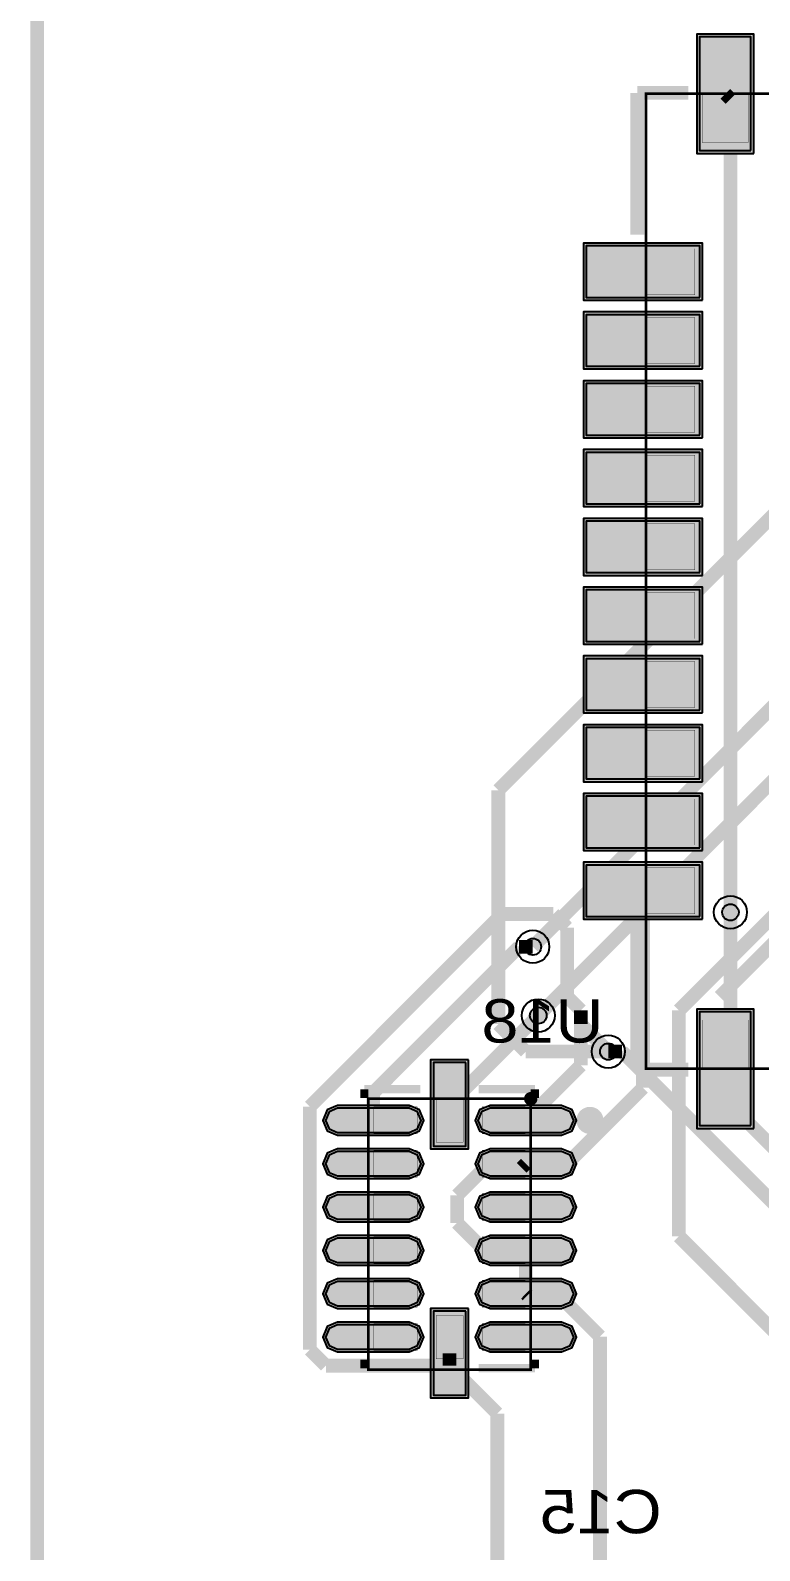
# Model space of a CAD drawing. Header units: millimetres. Extents: x -58 to -13, y -93 to 14.
# Drawn here: x -58.04 to -44.56, y -53.57 to -25.5 of the extents above; entities that cross this region are included whole.
import ezdxf
from ezdxf.enums import TextEntityAlignment as Align

# ---------------------------------------------------------------- set-up
doc = ezdxf.new("R2010")
doc.units = ezdxf.units.MM
doc.header["$MEASUREMENT"] = 0
for name, color, linetype, true_color in [('Board-Outline-Layer', 7, 'Continuous', 0xff00ff), ('Bottom-Layer', 7, 'Continuous', 0x0000ff), ('Component-Marking-Layer', 7, 'Continuous', 0x66ffcc), ('Component-Shape-Layer', 7, 'Continuous', 0x00cccc), ('Document-Layer', 7, 'Continuous', 0xffffff), ('Hole-Layer', 7, 'Continuous', 0x222222), ('Multi-Layer', 7, 'Continuous', 0xc0c0c0), ('Pin-Soldering-Layer', 7, 'Continuous', 0xcc9999), ('Top-Layer', 7, 'Continuous', 0xff0000), ('Top-Paste-Mask-Layer', 7, 'Continuous', 0x808080), ('Top-Silkscreen-Layer', 7, 'Continuous', 0xffcc00), ('Top-Solder-Mask-Layer', 7, 'Continuous', 0x800080)]:
    doc.layers.add(name, color=color, linetype=linetype, true_color=true_color)
doc.styles.get("Standard").update_dxf_attribs({"font": 'arial.ttf'})

msp = doc.modelspace()

# ---------------------------------------------------------------- hatches: boundary and pattern name
at = {"layer": 'Component-Marking-Layer'}
msp.add_hatch(color=256, dxfattribs=at).paths.add_polyline_path([(-48.852, -45.225, 1), (-48.732, -45.225, 1)])
msp.add_hatch(color=256, dxfattribs=at).paths.add_polyline_path([(-48.852, -45.225, 1), (-48.732, -45.225, 1)])
at = {"layer": 'Pin-Soldering-Layer'}
for points in [[(-45.622, -27.571), (-44.772, -27.571), (-44.772, -26.671), (-45.622, -26.671)], [(-45.622, -27.571), (-44.772, -27.571), (-44.772, -26.671), (-45.622, -26.671)], [(-45.762, -30.381), (-45.762, -29.531), (-46.662, -29.531), (-46.662, -30.381)], [(-45.762, -30.381), (-45.762, -29.531), (-46.662, -29.531), (-46.662, -30.381)], [(-45.762, -31.651), (-45.762, -30.801), (-46.662, -30.801), (-46.662, -31.651)], [(-45.762, -31.651), (-45.762, -30.801), (-46.662, -30.801), (-46.662, -31.651)], [(-45.762, -32.921), (-45.762, -32.071), (-46.662, -32.071), (-46.662, -32.921)], [(-45.762, -32.921), (-45.762, -32.071), (-46.662, -32.071), (-46.662, -32.921)], [(-45.762, -34.191), (-45.762, -33.341), (-46.662, -33.341), (-46.662, -34.191)], [(-45.762, -34.191), (-45.762, -33.341), (-46.662, -33.341), (-46.662, -34.191)], [(-45.762, -35.461), (-45.762, -34.611), (-46.662, -34.611), (-46.662, -35.461)], [(-45.762, -35.461), (-45.762, -34.611), (-46.662, -34.611), (-46.662, -35.461)], [(-45.762, -36.731), (-45.762, -35.881), (-46.662, -35.881), (-46.662, -36.731)], [(-45.762, -36.731), (-45.762, -35.881), (-46.662, -35.881), (-46.662, -36.731)], [(-45.762, -38.001), (-45.762, -37.151), (-46.662, -37.151), (-46.662, -38.001)], [(-45.762, -38.001), (-45.762, -37.151), (-46.662, -37.151), (-46.662, -38.001)], [(-45.762, -39.271), (-45.762, -38.421), (-46.662, -38.421), (-46.662, -39.271)], [(-45.762, -39.271), (-45.762, -38.421), (-46.662, -38.421), (-46.662, -39.271)], [(-45.762, -40.541), (-45.762, -39.691), (-46.662, -39.691), (-46.662, -40.541)], [(-45.762, -40.541), (-45.762, -39.691), (-46.662, -39.691), (-46.662, -40.541)], [(-45.762, -41.811), (-45.762, -40.961), (-46.662, -40.961), (-46.662, -41.811)], [(-45.762, -41.811), (-45.762, -40.961), (-46.662, -40.961), (-46.662, -41.811)], [(-44.772, -43.771), (-45.622, -43.771), (-45.622, -44.671), (-44.772, -44.671)], [(-44.772, -43.771), (-45.622, -43.771), (-45.622, -44.671), (-44.772, -44.671)], [(-51.692, -45.375), (-51.692, -45.875), (-50.892, -45.875), (-50.892, -45.375)], [(-51.692, -45.375), (-51.692, -45.875), (-50.892, -45.875), (-50.892, -45.375)], [(-50.542, -45.225), (-50.542, -46.025), (-50.042, -46.025), (-50.042, -45.225)], [(-50.542, -45.225), (-50.542, -46.025), (-50.042, -46.025), (-50.042, -45.225)], [(-49.692, -45.375), (-49.692, -45.875), (-48.892, -45.875), (-48.892, -45.375)], [(-49.692, -45.375), (-49.692, -45.875), (-48.892, -45.875), (-48.892, -45.375)], [(-51.692, -46.175), (-51.692, -46.675), (-50.892, -46.675), (-50.892, -46.175)], [(-51.692, -46.175), (-51.692, -46.675), (-50.892, -46.675), (-50.892, -46.175)], [(-49.692, -46.175), (-49.692, -46.675), (-48.892, -46.675), (-48.892, -46.175)], [(-49.692, -46.175), (-49.692, -46.675), (-48.892, -46.675), (-48.892, -46.175)], [(-51.692, -46.975), (-51.692, -47.475), (-50.892, -47.475), (-50.892, -46.975)], [(-51.692, -46.975), (-51.692, -47.475), (-50.892, -47.475), (-50.892, -46.975)], [(-49.692, -46.975), (-49.692, -47.475), (-48.892, -47.475), (-48.892, -46.975)], [(-49.692, -46.975), (-49.692, -47.475), (-48.892, -47.475), (-48.892, -46.975)], [(-51.692, -47.775), (-51.692, -48.275), (-50.892, -48.275), (-50.892, -47.775)], [(-51.692, -47.775), (-51.692, -48.275), (-50.892, -48.275), (-50.892, -47.775)], [(-49.692, -47.775), (-49.692, -48.275), (-48.892, -48.275), (-48.892, -47.775)], [(-49.692, -47.775), (-49.692, -48.275), (-48.892, -48.275), (-48.892, -47.775)], [(-51.692, -48.575), (-51.692, -49.075), (-50.892, -49.075), (-50.892, -48.575)], [(-51.692, -48.575), (-51.692, -49.075), (-50.892, -49.075), (-50.892, -48.575)], [(-49.692, -48.575), (-49.692, -49.075), (-48.892, -49.075), (-48.892, -48.575)], [(-49.692, -48.575), (-49.692, -49.075), (-48.892, -49.075), (-48.892, -48.575)], [(-51.692, -49.375), (-51.692, -49.875), (-50.892, -49.875), (-50.892, -49.375)], [(-51.692, -49.375), (-51.692, -49.875), (-50.892, -49.875), (-50.892, -49.375)], [(-50.542, -49.225), (-50.542, -50.025), (-50.042, -50.025), (-50.042, -49.225)], [(-50.542, -49.225), (-50.542, -50.025), (-50.042, -50.025), (-50.042, -49.225)], [(-49.692, -49.375), (-49.692, -49.875), (-48.892, -49.875), (-48.892, -49.375)], [(-49.692, -49.375), (-49.692, -49.875), (-48.892, -49.875), (-48.892, -49.375)]]:
    msp.add_hatch(color=256, dxfattribs=at).paths.add_polyline_path(points)
at = {"layer": 'Top-Layer'}
for points in [[(-44.722, -27.721), (-44.722, -25.621), (-45.673, -25.621), (-45.673, -27.721)], [(-45.667, -30.431), (-45.667, -29.481), (-47.767, -29.481), (-47.767, -30.431)], [(-45.667, -31.701), (-45.667, -30.751), (-47.767, -30.751), (-47.767, -31.701)], [(-45.667, -32.971), (-45.667, -32.021), (-47.767, -32.021), (-47.767, -32.971)], [(-45.667, -34.241), (-45.667, -33.291), (-47.767, -33.291), (-47.767, -34.241)], [(-45.667, -35.511), (-45.667, -34.561), (-47.767, -34.561), (-47.767, -35.511)], [(-45.668, -36.781), (-45.668, -35.831), (-47.768, -35.831), (-47.768, -36.781)], [(-45.668, -38.051), (-45.668, -37.101), (-47.768, -37.101), (-47.768, -38.051)], [(-45.668, -39.321), (-45.668, -38.371), (-47.768, -38.371), (-47.768, -39.321)], [(-45.668, -40.591), (-45.668, -39.641), (-47.768, -39.641), (-47.768, -40.591)], [(-45.668, -41.861), (-45.668, -40.911), (-47.768, -40.911), (-47.768, -41.861)], [(-44.722, -45.721), (-44.722, -43.621), (-45.673, -43.621), (-45.673, -45.721)], [(-49.992, -44.555), (-50.592, -44.555), (-50.592, -46.1), (-49.992, -46.1)], [(-51.041, -45.849), (-50.883, -45.783), (-50.817, -45.625), (-50.883, -45.467), (-51.041, -45.401), (-52.362, -45.401), (-52.52, -45.467), (-52.586, -45.625), (-52.52, -45.783), (-52.362, -45.849)], [(-48.222, -45.849), (-48.064, -45.783), (-47.998, -45.625), (-48.064, -45.467), (-48.222, -45.401), (-49.543, -45.401), (-49.702, -45.467), (-49.767, -45.625), (-49.702, -45.783), (-49.543, -45.849)], [(-51.041, -46.649), (-50.883, -46.584), (-50.817, -46.425), (-50.883, -46.267), (-51.041, -46.201), (-52.362, -46.201), (-52.52, -46.267), (-52.586, -46.425), (-52.52, -46.584), (-52.362, -46.649)], [(-48.222, -46.649), (-48.064, -46.584), (-47.998, -46.425), (-48.064, -46.267), (-48.222, -46.201), (-49.543, -46.201), (-49.702, -46.267), (-49.767, -46.425), (-49.702, -46.584), (-49.543, -46.649)], [(-51.041, -47.449), (-50.883, -47.383), (-50.817, -47.225), (-50.883, -47.067), (-51.041, -47.001), (-52.362, -47.001), (-52.52, -47.067), (-52.586, -47.225), (-52.52, -47.383), (-52.362, -47.449)], [(-48.222, -47.449), (-48.064, -47.383), (-47.998, -47.225), (-48.064, -47.067), (-48.222, -47.001), (-49.543, -47.001), (-49.702, -47.067), (-49.767, -47.225), (-49.702, -47.383), (-49.543, -47.449)], [(-51.041, -48.249), (-50.883, -48.184), (-50.817, -48.025), (-50.883, -47.867), (-51.041, -47.801), (-52.362, -47.801), (-52.52, -47.867), (-52.586, -48.025), (-52.52, -48.184), (-52.362, -48.249)], [(-48.222, -48.249), (-48.064, -48.184), (-47.998, -48.025), (-48.064, -47.867), (-48.222, -47.801), (-49.543, -47.801), (-49.702, -47.867), (-49.767, -48.025), (-49.702, -48.184), (-49.543, -48.249)], [(-51.041, -49.049), (-50.883, -48.983), (-50.817, -48.825), (-50.883, -48.667), (-51.041, -48.601), (-52.362, -48.601), (-52.52, -48.667), (-52.586, -48.825), (-52.52, -48.983), (-52.362, -49.049)], [(-48.222, -49.049), (-48.064, -48.983), (-47.998, -48.825), (-48.064, -48.667), (-48.222, -48.601), (-49.543, -48.601), (-49.702, -48.667), (-49.767, -48.825), (-49.702, -48.983), (-49.543, -49.049)], [(-49.992, -49.15), (-50.592, -49.15), (-50.592, -50.695), (-49.992, -50.695)], [(-51.041, -49.849), (-50.883, -49.783), (-50.817, -49.625), (-50.883, -49.467), (-51.041, -49.401), (-52.362, -49.401), (-52.52, -49.467), (-52.586, -49.625), (-52.52, -49.783), (-52.362, -49.849)], [(-48.222, -49.849), (-48.064, -49.783), (-47.998, -49.625), (-48.064, -49.467), (-48.222, -49.401), (-49.543, -49.401), (-49.702, -49.467), (-49.767, -49.625), (-49.702, -49.783), (-49.543, -49.849)]]:
    msp.add_hatch(color=256, dxfattribs=at).paths.add_polyline_path(points)
at = {"layer": 'Top-Paste-Mask-Layer'}
for points in [[(-44.722, -27.721), (-44.722, -25.621), (-45.673, -25.621), (-45.673, -27.721)], [(-45.667, -30.431), (-45.667, -29.481), (-47.767, -29.481), (-47.767, -30.431)], [(-45.667, -31.701), (-45.667, -30.751), (-47.767, -30.751), (-47.767, -31.701)], [(-45.667, -32.971), (-45.667, -32.021), (-47.767, -32.021), (-47.767, -32.971)], [(-45.667, -34.241), (-45.667, -33.291), (-47.767, -33.291), (-47.767, -34.241)], [(-45.667, -35.511), (-45.667, -34.561), (-47.767, -34.561), (-47.767, -35.511)], [(-45.668, -36.781), (-45.668, -35.831), (-47.768, -35.831), (-47.768, -36.781)], [(-45.668, -38.051), (-45.668, -37.101), (-47.768, -37.101), (-47.768, -38.051)], [(-45.668, -39.321), (-45.668, -38.371), (-47.768, -38.371), (-47.768, -39.321)], [(-45.668, -40.591), (-45.668, -39.641), (-47.768, -39.641), (-47.768, -40.591)], [(-45.668, -41.861), (-45.668, -40.911), (-47.768, -40.911), (-47.768, -41.861)], [(-44.722, -45.721), (-44.722, -43.621), (-45.673, -43.621), (-45.673, -45.721)], [(-49.992, -44.555), (-50.592, -44.555), (-50.592, -46.1), (-49.992, -46.1)], [(-51.041, -45.849), (-50.883, -45.783), (-50.817, -45.625), (-50.883, -45.467), (-51.041, -45.401), (-52.362, -45.401), (-52.52, -45.467), (-52.586, -45.625), (-52.52, -45.783), (-52.362, -45.849)], [(-48.222, -45.849), (-48.064, -45.783), (-47.998, -45.625), (-48.064, -45.467), (-48.222, -45.401), (-49.543, -45.401), (-49.702, -45.467), (-49.767, -45.625), (-49.702, -45.783), (-49.543, -45.849)], [(-51.041, -46.649), (-50.883, -46.584), (-50.817, -46.425), (-50.883, -46.267), (-51.041, -46.201), (-52.362, -46.201), (-52.52, -46.267), (-52.586, -46.425), (-52.52, -46.584), (-52.362, -46.649)], [(-48.222, -46.649), (-48.064, -46.584), (-47.998, -46.425), (-48.064, -46.267), (-48.222, -46.201), (-49.543, -46.201), (-49.702, -46.267), (-49.767, -46.425), (-49.702, -46.584), (-49.543, -46.649)], [(-51.041, -47.449), (-50.883, -47.383), (-50.817, -47.225), (-50.883, -47.067), (-51.041, -47.001), (-52.362, -47.001), (-52.52, -47.067), (-52.586, -47.225), (-52.52, -47.383), (-52.362, -47.449)], [(-48.222, -47.449), (-48.064, -47.383), (-47.998, -47.225), (-48.064, -47.067), (-48.222, -47.001), (-49.543, -47.001), (-49.702, -47.067), (-49.767, -47.225), (-49.702, -47.383), (-49.543, -47.449)], [(-51.041, -48.249), (-50.883, -48.184), (-50.817, -48.025), (-50.883, -47.867), (-51.041, -47.801), (-52.362, -47.801), (-52.52, -47.867), (-52.586, -48.025), (-52.52, -48.184), (-52.362, -48.249)], [(-48.222, -48.249), (-48.064, -48.184), (-47.998, -48.025), (-48.064, -47.867), (-48.222, -47.801), (-49.543, -47.801), (-49.702, -47.867), (-49.767, -48.025), (-49.702, -48.184), (-49.543, -48.249)], [(-51.041, -49.049), (-50.883, -48.983), (-50.817, -48.825), (-50.883, -48.667), (-51.041, -48.601), (-52.362, -48.601), (-52.52, -48.667), (-52.586, -48.825), (-52.52, -48.983), (-52.362, -49.049)], [(-48.222, -49.049), (-48.064, -48.983), (-47.998, -48.825), (-48.064, -48.667), (-48.222, -48.601), (-49.543, -48.601), (-49.702, -48.667), (-49.767, -48.825), (-49.702, -48.983), (-49.543, -49.049)], [(-49.992, -49.15), (-50.592, -49.15), (-50.592, -50.695), (-49.992, -50.695)], [(-51.041, -49.849), (-50.883, -49.783), (-50.817, -49.625), (-50.883, -49.467), (-51.041, -49.401), (-52.362, -49.401), (-52.52, -49.467), (-52.586, -49.625), (-52.52, -49.783), (-52.362, -49.849)], [(-48.222, -49.849), (-48.064, -49.783), (-47.998, -49.625), (-48.064, -49.467), (-48.222, -49.401), (-49.543, -49.401), (-49.702, -49.467), (-49.767, -49.625), (-49.702, -49.783), (-49.543, -49.849)]]:
    msp.add_hatch(color=256, dxfattribs=at).paths.add_polyline_path(points)
at = {"layer": 'Top-Solder-Mask-Layer'}
for points in [[(-44.672, -27.772), (-44.672, -25.57), (-45.723, -25.57), (-45.723, -27.772)], [(-45.617, -30.482), (-45.617, -29.43), (-47.818, -29.43), (-47.818, -30.482)], [(-45.617, -31.752), (-45.617, -30.7), (-47.818, -30.7), (-47.818, -31.752)], [(-45.617, -33.022), (-45.617, -31.97), (-47.818, -31.97), (-47.818, -33.022)], [(-45.617, -34.292), (-45.617, -33.24), (-47.818, -33.24), (-47.818, -34.292)], [(-45.617, -35.562), (-45.617, -34.51), (-47.818, -34.51), (-47.818, -35.562)], [(-45.617, -36.832), (-45.617, -35.78), (-47.818, -35.78), (-47.818, -36.832)], [(-45.617, -38.102), (-45.617, -37.05), (-47.818, -37.05), (-47.818, -38.102)], [(-45.617, -39.372), (-45.617, -38.32), (-47.818, -38.32), (-47.818, -39.372)], [(-45.617, -40.642), (-45.617, -39.59), (-47.818, -39.59), (-47.818, -40.642)], [(-45.617, -41.912), (-45.617, -40.86), (-47.818, -40.86), (-47.818, -41.912)], [(-44.672, -45.772), (-44.672, -43.57), (-45.723, -43.57), (-45.723, -45.772)], [(-49.941, -44.504), (-50.643, -44.504), (-50.643, -46.151), (-49.941, -46.151)], [(-51.041, -45.9), (-50.847, -45.819), (-50.766, -45.625), (-50.847, -45.431), (-51.041, -45.35), (-52.362, -45.35), (-52.556, -45.431), (-52.637, -45.625), (-52.556, -45.819), (-52.362, -45.9)], [(-48.222, -45.9), (-48.028, -45.819), (-47.947, -45.625), (-48.028, -45.431), (-48.222, -45.35), (-49.543, -45.35), (-49.737, -45.431), (-49.818, -45.625), (-49.737, -45.819), (-49.543, -45.9)], [(-51.041, -46.7), (-50.847, -46.62), (-50.766, -46.425), (-50.847, -46.231), (-51.041, -46.15), (-52.362, -46.15), (-52.556, -46.231), (-52.637, -46.425), (-52.556, -46.62), (-52.362, -46.7)], [(-48.222, -46.7), (-48.028, -46.62), (-47.947, -46.425), (-48.028, -46.231), (-48.222, -46.15), (-49.543, -46.15), (-49.737, -46.231), (-49.818, -46.425), (-49.737, -46.62), (-49.543, -46.7)], [(-51.041, -47.5), (-50.847, -47.419), (-50.766, -47.225), (-50.847, -47.031), (-51.041, -46.95), (-52.362, -46.95), (-52.556, -47.031), (-52.637, -47.225), (-52.556, -47.419), (-52.362, -47.5)], [(-48.222, -47.5), (-48.028, -47.419), (-47.947, -47.225), (-48.028, -47.031), (-48.222, -46.95), (-49.543, -46.95), (-49.737, -47.031), (-49.818, -47.225), (-49.737, -47.419), (-49.543, -47.5)], [(-51.041, -48.3), (-50.847, -48.219), (-50.766, -48.025), (-50.847, -47.831), (-51.041, -47.75), (-52.362, -47.75), (-52.556, -47.831), (-52.637, -48.025), (-52.556, -48.219), (-52.362, -48.3)], [(-48.222, -48.3), (-48.028, -48.219), (-47.947, -48.025), (-48.028, -47.831), (-48.222, -47.75), (-49.543, -47.75), (-49.737, -47.831), (-49.818, -48.025), (-49.737, -48.219), (-49.543, -48.3)], [(-51.041, -49.1), (-50.847, -49.019), (-50.766, -48.825), (-50.847, -48.631), (-51.041, -48.55), (-52.362, -48.55), (-52.556, -48.631), (-52.637, -48.825), (-52.556, -49.019), (-52.362, -49.1)], [(-48.222, -49.1), (-48.028, -49.019), (-47.947, -48.825), (-48.028, -48.631), (-48.222, -48.55), (-49.543, -48.55), (-49.737, -48.631), (-49.818, -48.825), (-49.737, -49.019), (-49.543, -49.1)], [(-49.941, -49.099), (-50.643, -49.099), (-50.643, -50.746), (-49.941, -50.746)], [(-51.041, -49.9), (-50.847, -49.819), (-50.766, -49.625), (-50.847, -49.431), (-51.041, -49.35), (-52.362, -49.35), (-52.556, -49.431), (-52.637, -49.625), (-52.556, -49.819), (-52.362, -49.9)], [(-48.222, -49.9), (-48.028, -49.819), (-47.947, -49.625), (-48.028, -49.431), (-48.222, -49.35), (-49.543, -49.35), (-49.737, -49.431), (-49.818, -49.625), (-49.737, -49.819), (-49.543, -49.9)]]:
    msp.add_hatch(color=256, dxfattribs=at).paths.add_polyline_path(points)

# ---------------------------------------------------------------- linework, layer by layer
at = {"layer": 'Board-Outline-Layer', "const_width": 0.254}
msp.add_lwpolyline([(-12.954, -92.837), (-12.954, 14.224), (-57.912, 14.224), (-57.912, -92.837)], close=True, dxfattribs=at)
at = {"layer": 'Bottom-Layer', "const_width": 0.254}
for points in [[(-49.391, -39.529), (-35.167, -25.305)], [(-42.403, -36.069), (-48.754, -42.419)], [(-43.827, -38.863), (-48.653, -43.689)], [(-49.391, -43.847), (-49.391, -39.529)], [(-45.101, -45.339), (-45.101, -41.783)], [(-48.883, -44.355), (-49.391, -43.847)], [(-47.359, -44.355), (-48.883, -44.355)], [(-47.359, -44.355), (-47.105, -44.355)], [(-47.105, -44.355), (-43.897, -47.562)], [(-31.131, -59.309), (-45.101, -45.339)]]:
    msp.add_lwpolyline(points, dxfattribs=at)
at = {"layer": 'Component-Marking-Layer', "const_width": 0.129}
msp.add_lwpolyline([(-48.732, -45.225, -1), (-48.852, -45.225), (-48.852, -45.225, -1), (-48.732, -45.225)], format="xyb", dxfattribs=at)
msp.add_lwpolyline([(-48.732, -45.225, -1), (-48.852, -45.225), (-48.852, -45.225, -1), (-48.732, -45.225)], format="xyb", dxfattribs=at)
at = {"layer": 'Component-Shape-Layer', "const_width": 0.0508}
for points in [[(-21.162, -44.671), (-21.162, -26.671), (-46.662, -26.671), (-46.662, -44.671)], [(-21.162, -44.671), (-21.162, -26.671), (-46.662, -26.671), (-46.662, -44.671)], [(-48.792, -45.225), (-51.792, -45.225), (-51.792, -50.225), (-48.792, -50.225)], [(-48.792, -45.225), (-51.792, -45.225), (-51.792, -50.225), (-48.792, -50.225)]]:
    msp.add_lwpolyline(points, close=True, dxfattribs=at)
at = {"layer": 'Document-Layer', "const_width": 0.25}
msp.add_lwpolyline([(-48.367, -45.625, -1), (-48.617, -45.625), (-48.617, -45.625, -1), (-48.367, -45.625)], format="xyb", dxfattribs=at)
msp.add_lwpolyline([(-48.367, -45.625, -1), (-48.617, -45.625), (-48.617, -45.625, -1), (-48.367, -45.625)], format="xyb", dxfattribs=at)
at = {"layer": 'Hole-Layer'}
for points in [[(-44.949, -41.783, -1), (-45.254, -41.783, -1)], [(-48.601, -42.419, -1), (-48.906, -42.419, -1)], [(-48.501, -43.689, -1), (-48.806, -43.689, -1)], [(-47.206, -44.355, -1), (-47.511, -44.355, -1)]]:
    msp.add_lwpolyline(points, format="xyb", close=True, dxfattribs=at)
at = {"layer": 'Multi-Layer'}
for points in [[(-44.796, -41.783, -1), (-45.406, -41.783, -1)], [(-48.449, -42.419, -1), (-49.059, -42.419, -1)], [(-48.348, -43.689, -1), (-48.958, -43.689, -1)], [(-47.054, -44.355, -1), (-47.664, -44.355, -1)]]:
    msp.add_lwpolyline(points, format="xyb", close=True, dxfattribs=at)
at = {"layer": 'Pin-Soldering-Layer', "const_width": 0.00508}
for points in [[(-45.622, -27.571), (-44.772, -27.571), (-44.772, -26.671), (-45.622, -26.671)], [(-45.622, -27.571), (-44.772, -27.571), (-44.772, -26.671), (-45.622, -26.671)], [(-45.762, -30.381), (-45.762, -29.531), (-46.662, -29.531), (-46.662, -30.381)], [(-45.762, -30.381), (-45.762, -29.531), (-46.662, -29.531), (-46.662, -30.381)], [(-45.762, -31.651), (-45.762, -30.801), (-46.662, -30.801), (-46.662, -31.651)], [(-45.762, -31.651), (-45.762, -30.801), (-46.662, -30.801), (-46.662, -31.651)], [(-45.762, -32.921), (-45.762, -32.071), (-46.662, -32.071), (-46.662, -32.921)], [(-45.762, -32.921), (-45.762, -32.071), (-46.662, -32.071), (-46.662, -32.921)], [(-45.762, -34.191), (-45.762, -33.341), (-46.662, -33.341), (-46.662, -34.191)], [(-45.762, -34.191), (-45.762, -33.341), (-46.662, -33.341), (-46.662, -34.191)], [(-45.762, -35.461), (-45.762, -34.611), (-46.662, -34.611), (-46.662, -35.461)], [(-45.762, -35.461), (-45.762, -34.611), (-46.662, -34.611), (-46.662, -35.461)], [(-45.762, -36.731), (-45.762, -35.881), (-46.662, -35.881), (-46.662, -36.731)], [(-45.762, -36.731), (-45.762, -35.881), (-46.662, -35.881), (-46.662, -36.731)], [(-45.762, -38.001), (-45.762, -37.151), (-46.662, -37.151), (-46.662, -38.001)], [(-45.762, -38.001), (-45.762, -37.151), (-46.662, -37.151), (-46.662, -38.001)], [(-45.762, -39.271), (-45.762, -38.421), (-46.662, -38.421), (-46.662, -39.271)], [(-45.762, -39.271), (-45.762, -38.421), (-46.662, -38.421), (-46.662, -39.271)], [(-45.762, -40.541), (-45.762, -39.691), (-46.662, -39.691), (-46.662, -40.541)], [(-45.762, -40.541), (-45.762, -39.691), (-46.662, -39.691), (-46.662, -40.541)], [(-45.762, -41.811), (-45.762, -40.961), (-46.662, -40.961), (-46.662, -41.811)], [(-45.762, -41.811), (-45.762, -40.961), (-46.662, -40.961), (-46.662, -41.811)], [(-44.772, -43.771), (-45.622, -43.771), (-45.622, -44.671), (-44.772, -44.671)], [(-44.772, -43.771), (-45.622, -43.771), (-45.622, -44.671), (-44.772, -44.671)], [(-51.692, -45.375), (-51.692, -45.875), (-50.892, -45.875), (-50.892, -45.375)], [(-51.692, -45.375), (-51.692, -45.875), (-50.892, -45.875), (-50.892, -45.375)], [(-50.542, -45.225), (-50.542, -46.025), (-50.042, -46.025), (-50.042, -45.225)], [(-50.542, -45.225), (-50.542, -46.025), (-50.042, -46.025), (-50.042, -45.225)], [(-49.692, -45.375), (-49.692, -45.875), (-48.892, -45.875), (-48.892, -45.375)], [(-49.692, -45.375), (-49.692, -45.875), (-48.892, -45.875), (-48.892, -45.375)], [(-51.692, -46.175), (-51.692, -46.675), (-50.892, -46.675), (-50.892, -46.175)], [(-51.692, -46.175), (-51.692, -46.675), (-50.892, -46.675), (-50.892, -46.175)], [(-49.692, -46.175), (-49.692, -46.675), (-48.892, -46.675), (-48.892, -46.175)], [(-49.692, -46.175), (-49.692, -46.675), (-48.892, -46.675), (-48.892, -46.175)], [(-51.692, -46.975), (-51.692, -47.475), (-50.892, -47.475), (-50.892, -46.975)], [(-51.692, -46.975), (-51.692, -47.475), (-50.892, -47.475), (-50.892, -46.975)], [(-49.692, -46.975), (-49.692, -47.475), (-48.892, -47.475), (-48.892, -46.975)], [(-49.692, -46.975), (-49.692, -47.475), (-48.892, -47.475), (-48.892, -46.975)], [(-51.692, -47.775), (-51.692, -48.275), (-50.892, -48.275), (-50.892, -47.775)], [(-51.692, -47.775), (-51.692, -48.275), (-50.892, -48.275), (-50.892, -47.775)], [(-49.692, -47.775), (-49.692, -48.275), (-48.892, -48.275), (-48.892, -47.775)], [(-49.692, -47.775), (-49.692, -48.275), (-48.892, -48.275), (-48.892, -47.775)], [(-51.692, -48.575), (-51.692, -49.075), (-50.892, -49.075), (-50.892, -48.575)], [(-51.692, -48.575), (-51.692, -49.075), (-50.892, -49.075), (-50.892, -48.575)], [(-49.692, -48.575), (-49.692, -49.075), (-48.892, -49.075), (-48.892, -48.575)], [(-49.692, -48.575), (-49.692, -49.075), (-48.892, -49.075), (-48.892, -48.575)], [(-51.692, -49.375), (-51.692, -49.875), (-50.892, -49.875), (-50.892, -49.375)], [(-51.692, -49.375), (-51.692, -49.875), (-50.892, -49.875), (-50.892, -49.375)], [(-50.542, -49.225), (-50.542, -50.025), (-50.042, -50.025), (-50.042, -49.225)], [(-50.542, -49.225), (-50.542, -50.025), (-50.042, -50.025), (-50.042, -49.225)], [(-49.692, -49.375), (-49.692, -49.875), (-48.892, -49.875), (-48.892, -49.375)], [(-49.692, -49.375), (-49.692, -49.875), (-48.892, -49.875), (-48.892, -49.375)]]:
    msp.add_lwpolyline(points, close=True, dxfattribs=at)
at = {"layer": 'Top-Layer'}
for points in [[(-44.722, -27.721), (-44.722, -25.621), (-45.673, -25.621), (-45.673, -27.721)], [(-45.667, -30.431), (-45.667, -29.481), (-47.767, -29.481), (-47.767, -30.431)], [(-45.667, -31.701), (-45.667, -30.751), (-47.767, -30.751), (-47.767, -31.701)], [(-45.667, -32.971), (-45.667, -32.021), (-47.767, -32.021), (-47.767, -32.971)], [(-45.667, -34.241), (-45.667, -33.291), (-47.767, -33.291), (-47.767, -34.241)], [(-45.667, -35.511), (-45.667, -34.561), (-47.767, -34.561), (-47.767, -35.511)], [(-45.668, -36.781), (-45.668, -35.831), (-47.768, -35.831), (-47.768, -36.781)], [(-45.668, -38.051), (-45.668, -37.101), (-47.768, -37.101), (-47.768, -38.051)], [(-45.668, -39.321), (-45.668, -38.371), (-47.768, -38.371), (-47.768, -39.321)], [(-45.668, -40.591), (-45.668, -39.641), (-47.768, -39.641), (-47.768, -40.591)], [(-45.668, -41.861), (-45.668, -40.911), (-47.768, -40.911), (-47.768, -41.861)], [(-44.722, -45.721), (-44.722, -43.621), (-45.673, -43.621), (-45.673, -45.721)], [(-49.992, -44.555), (-50.592, -44.555), (-50.592, -46.1), (-49.992, -46.1)], [(-51.041, -45.849), (-50.883, -45.783), (-50.817, -45.625), (-50.883, -45.467), (-51.041, -45.401), (-52.362, -45.401), (-52.52, -45.467), (-52.586, -45.625), (-52.52, -45.783), (-52.362, -45.849)], [(-48.222, -45.849), (-48.064, -45.783), (-47.998, -45.625), (-48.064, -45.467), (-48.222, -45.401), (-49.543, -45.401), (-49.702, -45.467), (-49.767, -45.625), (-49.702, -45.783), (-49.543, -45.849)], [(-51.041, -46.649), (-50.883, -46.584), (-50.817, -46.425), (-50.883, -46.267), (-51.041, -46.201), (-52.362, -46.201), (-52.52, -46.267), (-52.586, -46.425), (-52.52, -46.584), (-52.362, -46.649)], [(-48.222, -46.649), (-48.064, -46.584), (-47.998, -46.425), (-48.064, -46.267), (-48.222, -46.201), (-49.543, -46.201), (-49.702, -46.267), (-49.767, -46.425), (-49.702, -46.584), (-49.543, -46.649)], [(-51.041, -47.449), (-50.883, -47.383), (-50.817, -47.225), (-50.883, -47.067), (-51.041, -47.001), (-52.362, -47.001), (-52.52, -47.067), (-52.586, -47.225), (-52.52, -47.383), (-52.362, -47.449)], [(-48.222, -47.449), (-48.064, -47.383), (-47.998, -47.225), (-48.064, -47.067), (-48.222, -47.001), (-49.543, -47.001), (-49.702, -47.067), (-49.767, -47.225), (-49.702, -47.383), (-49.543, -47.449)], [(-51.041, -48.249), (-50.883, -48.184), (-50.817, -48.025), (-50.883, -47.867), (-51.041, -47.801), (-52.362, -47.801), (-52.52, -47.867), (-52.586, -48.025), (-52.52, -48.184), (-52.362, -48.249)], [(-48.222, -48.249), (-48.064, -48.184), (-47.998, -48.025), (-48.064, -47.867), (-48.222, -47.801), (-49.543, -47.801), (-49.702, -47.867), (-49.767, -48.025), (-49.702, -48.184), (-49.543, -48.249)], [(-51.041, -49.049), (-50.883, -48.983), (-50.817, -48.825), (-50.883, -48.667), (-51.041, -48.601), (-52.362, -48.601), (-52.52, -48.667), (-52.586, -48.825), (-52.52, -48.983), (-52.362, -49.049)], [(-48.222, -49.049), (-48.064, -48.983), (-47.998, -48.825), (-48.064, -48.667), (-48.222, -48.601), (-49.543, -48.601), (-49.702, -48.667), (-49.767, -48.825), (-49.702, -48.983), (-49.543, -49.049)], [(-49.992, -49.15), (-50.592, -49.15), (-50.592, -50.695), (-49.992, -50.695)], [(-51.041, -49.849), (-50.883, -49.783), (-50.817, -49.625), (-50.883, -49.467), (-51.041, -49.401), (-52.362, -49.401), (-52.52, -49.467), (-52.586, -49.625), (-52.52, -49.783), (-52.362, -49.849)], [(-48.222, -49.849), (-48.064, -49.783), (-47.998, -49.625), (-48.064, -49.467), (-48.222, -49.401), (-49.543, -49.401), (-49.702, -49.467), (-49.767, -49.625), (-49.702, -49.783), (-49.543, -49.849)]]:
    msp.add_lwpolyline(points, close=True, dxfattribs=at)
at = {"layer": 'Top-Layer', "const_width": 0.254}
for points in [[(-45.101, -26.767), (-45.197, -26.671)], [(-45.101, -41.783), (-45.101, -26.767)], [(-39.077, -37.121), (-45.299, -43.343)], [(-42.657, -40.198), (-46.054, -43.594)], [(-46.718, -45.022), (-46.718, -41.386)], [(-52.875, -45.371), (-49.319, -41.815)], [(-49.319, -41.815), (-48.375, -41.815)], [(-48.375, -41.815), (-48.121, -42.069)], [(-48.121, -42.069), (-48.121, -43.339)], [(-49.008, -42.419), (-51.702, -45.113)], [(-48.754, -42.419), (-49.008, -42.419)], [(-48.121, -43.339), (-47.867, -43.593)], [(-47.867, -43.593), (-47.867, -43.847)], [(-46.054, -43.594), (-46.054, -47.764)], [(-48.653, -43.689), (-50.292, -45.328)], [(-47.867, -43.847), (-47.359, -44.355)], [(-47.867, -43.847), (-47.867, -44.609)], [(-47.867, -44.609), (-48.883, -45.625)], [(-48.121, -46.425), (-46.718, -45.022)], [(-51.702, -45.113), (-51.702, -45.625)], [(-52.875, -49.858), (-52.875, -45.371)], [(-48.959, -46.501), (-48.883, -46.425)], [(-48.883, -46.425), (-48.121, -46.425)], [(-50.153, -47.009), (-49.645, -46.501)], [(-49.645, -46.501), (-48.959, -46.501)], [(-50.153, -47.517), (-50.153, -47.009)], [(-49.645, -48.025), (-50.153, -47.517)], [(-46.054, -47.764), (-42.498, -51.32)], [(-48.883, -48.025), (-49.645, -48.025)], [(-48.883, -48.825), (-48.883, -48.025)], [(-48.852, -48.855), (-48.883, -48.825)], [(-48.274, -48.855), (-48.852, -48.855)], [(-47.512, -49.617), (-48.274, -48.855)], [(-47.512, -54.697), (-47.512, -49.617)], [(-52.578, -50.154), (-52.875, -49.858)], [(-50.292, -50.154), (-50.292, -49.923)], [(-50.292, -50.154), (-52.578, -50.154)], [(-49.409, -51.038), (-50.292, -50.154)], [(-49.409, -54.594), (-49.409, -51.038)]]:
    msp.add_lwpolyline(points, dxfattribs=at)
at = {"layer": 'Top-Paste-Mask-Layer'}
for points in [[(-44.722, -27.721), (-44.722, -25.621), (-45.673, -25.621), (-45.673, -27.721)], [(-45.667, -30.431), (-45.667, -29.481), (-47.767, -29.481), (-47.767, -30.431)], [(-45.667, -31.701), (-45.667, -30.751), (-47.767, -30.751), (-47.767, -31.701)], [(-45.667, -32.971), (-45.667, -32.021), (-47.767, -32.021), (-47.767, -32.971)], [(-45.667, -34.241), (-45.667, -33.291), (-47.767, -33.291), (-47.767, -34.241)], [(-45.667, -35.511), (-45.667, -34.561), (-47.767, -34.561), (-47.767, -35.511)], [(-45.668, -36.781), (-45.668, -35.831), (-47.768, -35.831), (-47.768, -36.781)], [(-45.668, -38.051), (-45.668, -37.101), (-47.768, -37.101), (-47.768, -38.051)], [(-45.668, -39.321), (-45.668, -38.371), (-47.768, -38.371), (-47.768, -39.321)], [(-45.668, -40.591), (-45.668, -39.641), (-47.768, -39.641), (-47.768, -40.591)], [(-45.668, -41.861), (-45.668, -40.911), (-47.768, -40.911), (-47.768, -41.861)], [(-44.722, -45.721), (-44.722, -43.621), (-45.673, -43.621), (-45.673, -45.721)], [(-49.992, -44.555), (-50.592, -44.555), (-50.592, -46.1), (-49.992, -46.1)], [(-51.041, -45.849), (-50.883, -45.783), (-50.817, -45.625), (-50.883, -45.467), (-51.041, -45.401), (-52.362, -45.401), (-52.52, -45.467), (-52.586, -45.625), (-52.52, -45.783), (-52.362, -45.849)], [(-48.222, -45.849), (-48.064, -45.783), (-47.998, -45.625), (-48.064, -45.467), (-48.222, -45.401), (-49.543, -45.401), (-49.702, -45.467), (-49.767, -45.625), (-49.702, -45.783), (-49.543, -45.849)], [(-51.041, -46.649), (-50.883, -46.584), (-50.817, -46.425), (-50.883, -46.267), (-51.041, -46.201), (-52.362, -46.201), (-52.52, -46.267), (-52.586, -46.425), (-52.52, -46.584), (-52.362, -46.649)], [(-48.222, -46.649), (-48.064, -46.584), (-47.998, -46.425), (-48.064, -46.267), (-48.222, -46.201), (-49.543, -46.201), (-49.702, -46.267), (-49.767, -46.425), (-49.702, -46.584), (-49.543, -46.649)], [(-51.041, -47.449), (-50.883, -47.383), (-50.817, -47.225), (-50.883, -47.067), (-51.041, -47.001), (-52.362, -47.001), (-52.52, -47.067), (-52.586, -47.225), (-52.52, -47.383), (-52.362, -47.449)], [(-48.222, -47.449), (-48.064, -47.383), (-47.998, -47.225), (-48.064, -47.067), (-48.222, -47.001), (-49.543, -47.001), (-49.702, -47.067), (-49.767, -47.225), (-49.702, -47.383), (-49.543, -47.449)], [(-51.041, -48.249), (-50.883, -48.184), (-50.817, -48.025), (-50.883, -47.867), (-51.041, -47.801), (-52.362, -47.801), (-52.52, -47.867), (-52.586, -48.025), (-52.52, -48.184), (-52.362, -48.249)], [(-48.222, -48.249), (-48.064, -48.184), (-47.998, -48.025), (-48.064, -47.867), (-48.222, -47.801), (-49.543, -47.801), (-49.702, -47.867), (-49.767, -48.025), (-49.702, -48.184), (-49.543, -48.249)], [(-51.041, -49.049), (-50.883, -48.983), (-50.817, -48.825), (-50.883, -48.667), (-51.041, -48.601), (-52.362, -48.601), (-52.52, -48.667), (-52.586, -48.825), (-52.52, -48.983), (-52.362, -49.049)], [(-48.222, -49.049), (-48.064, -48.983), (-47.998, -48.825), (-48.064, -48.667), (-48.222, -48.601), (-49.543, -48.601), (-49.702, -48.667), (-49.767, -48.825), (-49.702, -48.983), (-49.543, -49.049)], [(-49.992, -49.15), (-50.592, -49.15), (-50.592, -50.695), (-49.992, -50.695)], [(-51.041, -49.849), (-50.883, -49.783), (-50.817, -49.625), (-50.883, -49.467), (-51.041, -49.401), (-52.362, -49.401), (-52.52, -49.467), (-52.586, -49.625), (-52.52, -49.783), (-52.362, -49.849)], [(-48.222, -49.849), (-48.064, -49.783), (-47.998, -49.625), (-48.064, -49.467), (-48.222, -49.401), (-49.543, -49.401), (-49.702, -49.467), (-49.767, -49.625), (-49.702, -49.783), (-49.543, -49.849)]]:
    msp.add_lwpolyline(points, close=True, dxfattribs=at)
at = {"layer": 'Top-Silkscreen-Layer'}
for points, const_width in [([(-46.823, -29.275), (-46.823, -26.654)], 0.254), ([(-46.823, -26.654), (-45.879, -26.654)], 0.254), ([(-46.823, -29.275), (-46.823, -26.654)], 0.254), ([(-46.823, -26.654), (-45.879, -26.654)], 0.254), ([(-46.823, -44.688), (-46.823, -42.067)], 0.254), ([(-46.823, -44.688), (-46.823, -42.067)], 0.254), ([(-45.879, -44.688), (-46.823, -44.688)], 0.254), ([(-45.879, -44.688), (-46.823, -44.688)], 0.254), ([(-50.833, -45.049), (-51.868, -45.049)], 0.152), ([(-51.868, -45.049), (-51.868, -45.211)], 0.152), ([(-50.833, -45.049), (-51.868, -45.049)], 0.152), ([(-51.868, -45.049), (-51.868, -45.211)], 0.152), ([(-49.752, -45.049), (-48.716, -45.049)], 0.152), ([(-49.752, -45.049), (-48.716, -45.049)], 0.152), ([(-48.716, -45.049), (-48.716, -45.211)], 0.152), ([(-48.716, -45.049), (-48.716, -45.211)], 0.152), ([(-51.868, -50.201), (-51.868, -50.04)], 0.152), ([(-51.868, -50.201), (-51.868, -50.04)], 0.152), ([(-50.833, -50.201), (-51.868, -50.201)], 0.152), ([(-50.833, -50.201), (-51.868, -50.201)], 0.152), ([(-49.752, -50.201), (-48.716, -50.201)], 0.152), ([(-49.752, -50.201), (-48.716, -50.201)], 0.152), ([(-48.716, -50.201), (-48.716, -50.04)], 0.152), ([(-48.716, -50.201), (-48.716, -50.04)], 0.152)]:
    msp.add_lwpolyline(points, dxfattribs=dict(at, const_width=const_width))
at = {"layer": 'Top-Silkscreen-Layer', "const_width": 0.25}
msp.add_lwpolyline([(-47.573, -45.625, -1), (-47.823, -45.625), (-47.823, -45.625, -1), (-47.573, -45.625)], format="xyb", dxfattribs=at)
msp.add_lwpolyline([(-47.573, -45.625, -1), (-47.823, -45.625), (-47.823, -45.625, -1), (-47.573, -45.625)], format="xyb", dxfattribs=at)
at = {"layer": 'Top-Solder-Mask-Layer'}
for points in [[(-44.672, -27.772), (-44.672, -25.57), (-45.723, -25.57), (-45.723, -27.772)], [(-45.617, -30.482), (-45.617, -29.43), (-47.818, -29.43), (-47.818, -30.482)], [(-45.617, -31.752), (-45.617, -30.7), (-47.818, -30.7), (-47.818, -31.752)], [(-45.617, -33.022), (-45.617, -31.97), (-47.818, -31.97), (-47.818, -33.022)], [(-45.617, -34.292), (-45.617, -33.24), (-47.818, -33.24), (-47.818, -34.292)], [(-45.617, -35.562), (-45.617, -34.51), (-47.818, -34.51), (-47.818, -35.562)], [(-45.617, -36.832), (-45.617, -35.78), (-47.818, -35.78), (-47.818, -36.832)], [(-45.617, -38.102), (-45.617, -37.05), (-47.818, -37.05), (-47.818, -38.102)], [(-45.617, -39.372), (-45.617, -38.32), (-47.818, -38.32), (-47.818, -39.372)], [(-45.617, -40.642), (-45.617, -39.59), (-47.818, -39.59), (-47.818, -40.642)], [(-45.617, -41.912), (-45.617, -40.86), (-47.818, -40.86), (-47.818, -41.912)], [(-44.672, -45.772), (-44.672, -43.57), (-45.723, -43.57), (-45.723, -45.772)], [(-49.941, -44.504), (-50.643, -44.504), (-50.643, -46.151), (-49.941, -46.151)], [(-51.041, -45.9), (-50.847, -45.819), (-50.766, -45.625), (-50.847, -45.431), (-51.041, -45.35), (-52.362, -45.35), (-52.556, -45.431), (-52.637, -45.625), (-52.556, -45.819), (-52.362, -45.9)], [(-48.222, -45.9), (-48.028, -45.819), (-47.947, -45.625), (-48.028, -45.431), (-48.222, -45.35), (-49.543, -45.35), (-49.737, -45.431), (-49.818, -45.625), (-49.737, -45.819), (-49.543, -45.9)], [(-51.041, -46.7), (-50.847, -46.62), (-50.766, -46.425), (-50.847, -46.231), (-51.041, -46.15), (-52.362, -46.15), (-52.556, -46.231), (-52.637, -46.425), (-52.556, -46.62), (-52.362, -46.7)], [(-48.222, -46.7), (-48.028, -46.62), (-47.947, -46.425), (-48.028, -46.231), (-48.222, -46.15), (-49.543, -46.15), (-49.737, -46.231), (-49.818, -46.425), (-49.737, -46.62), (-49.543, -46.7)], [(-51.041, -47.5), (-50.847, -47.419), (-50.766, -47.225), (-50.847, -47.031), (-51.041, -46.95), (-52.362, -46.95), (-52.556, -47.031), (-52.637, -47.225), (-52.556, -47.419), (-52.362, -47.5)], [(-48.222, -47.5), (-48.028, -47.419), (-47.947, -47.225), (-48.028, -47.031), (-48.222, -46.95), (-49.543, -46.95), (-49.737, -47.031), (-49.818, -47.225), (-49.737, -47.419), (-49.543, -47.5)], [(-51.041, -48.3), (-50.847, -48.219), (-50.766, -48.025), (-50.847, -47.831), (-51.041, -47.75), (-52.362, -47.75), (-52.556, -47.831), (-52.637, -48.025), (-52.556, -48.219), (-52.362, -48.3)], [(-48.222, -48.3), (-48.028, -48.219), (-47.947, -48.025), (-48.028, -47.831), (-48.222, -47.75), (-49.543, -47.75), (-49.737, -47.831), (-49.818, -48.025), (-49.737, -48.219), (-49.543, -48.3)], [(-51.041, -49.1), (-50.847, -49.019), (-50.766, -48.825), (-50.847, -48.631), (-51.041, -48.55), (-52.362, -48.55), (-52.556, -48.631), (-52.637, -48.825), (-52.556, -49.019), (-52.362, -49.1)], [(-48.222, -49.1), (-48.028, -49.019), (-47.947, -48.825), (-48.028, -48.631), (-48.222, -48.55), (-49.543, -48.55), (-49.737, -48.631), (-49.818, -48.825), (-49.737, -49.019), (-49.543, -49.1)], [(-49.941, -49.099), (-50.643, -49.099), (-50.643, -50.746), (-49.941, -50.746)], [(-51.041, -49.9), (-50.847, -49.819), (-50.766, -49.625), (-50.847, -49.431), (-51.041, -49.35), (-52.362, -49.35), (-52.556, -49.431), (-52.637, -49.625), (-52.556, -49.819), (-52.362, -49.9)], [(-48.222, -49.9), (-48.028, -49.819), (-47.947, -49.625), (-48.028, -49.431), (-48.222, -49.35), (-49.543, -49.35), (-49.737, -49.431), (-49.818, -49.625), (-49.737, -49.819), (-49.543, -49.9)]]:
    msp.add_lwpolyline(points, close=True, dxfattribs=at)

# ---------------------------------------------------------------- texts
at = {"layer": 'Top-Silkscreen-Layer', "text_generation_flag": 2, "width": 1.1}
for s, p in [('U18', (-47.448, -44.428)), ('C15', (-46.369, -53.487))]:
    msp.add_text(s, height=0.8001, dxfattribs=at).set_placement(p, align=Align.BOTTOM_LEFT)

doc.saveas('drawing.dxf')
